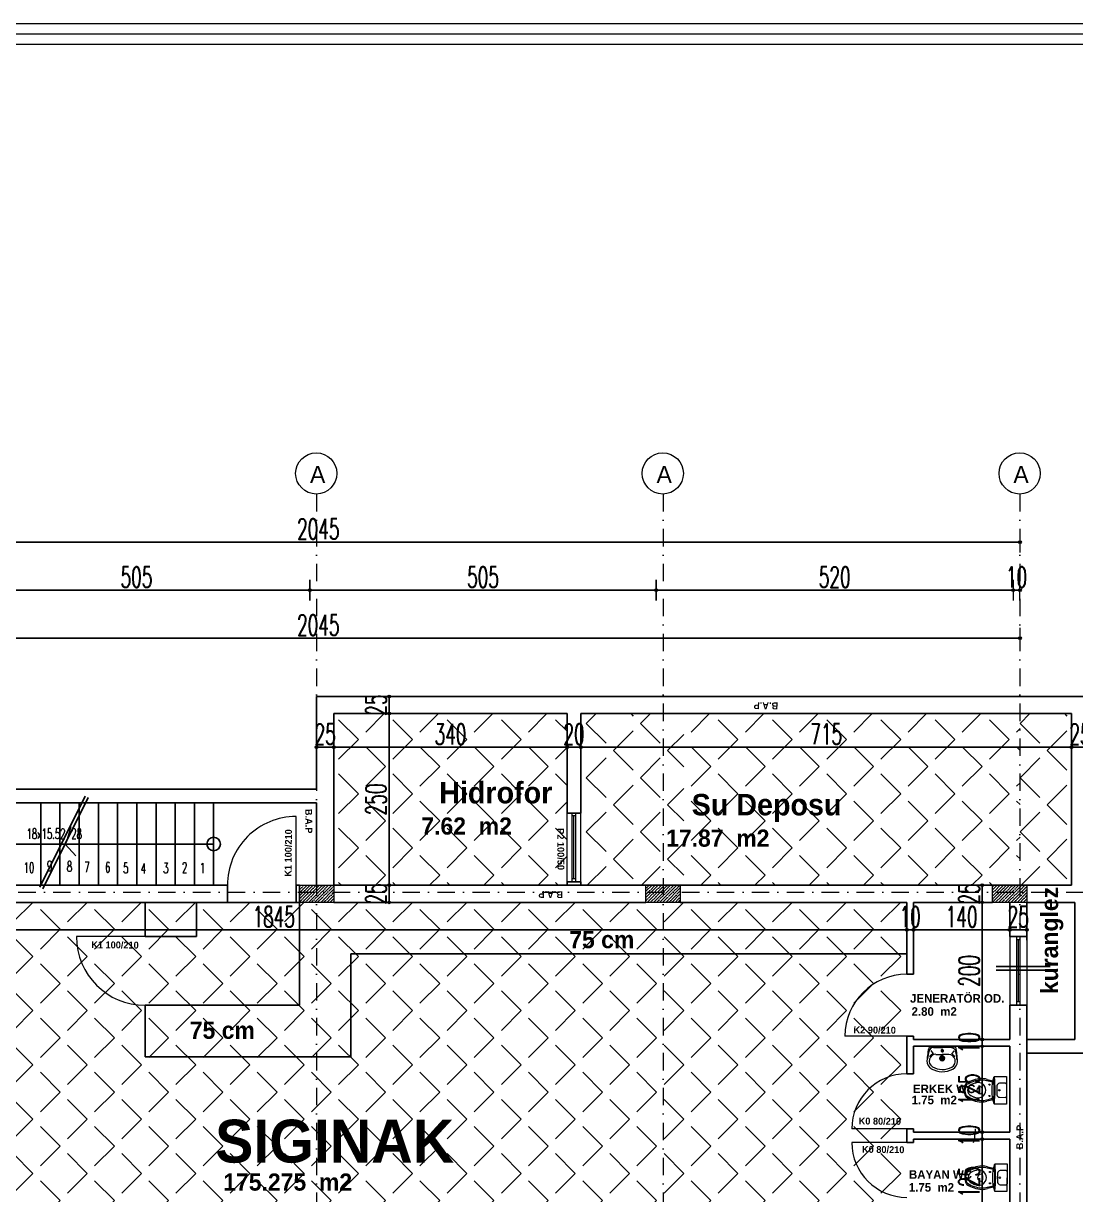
# Model space of a CAD drawing. Header units: millimetres. Extents: x -16104 to 67872, y -88009 to 12107.
# Drawn here: x 61943 to 63476, y -6659 to -4952 of the extents above; entities that cross this region are included whole.
import ezdxf

# ---------------------------------------------------------------- set-up
doc = ezdxf.new("R2010")
doc.units = ezdxf.units.MM
doc.linetypes.add('ACAD_ISO07W100', pattern=[3, 0, -3])
doc.linetypes.add('DASHDOTX2', pattern=[50.8, 25.4, -12.7, 0, -12.7])
doc.layers.get('0').update_dxf_attribs({"color": 241})
for name, color, linetype, lineweight in [('AKS', 1, 'ACAD_ISO07W100', 5), ('akslar', 144, 'Continuous', 20), ('c05', 32, 'Continuous', 13), ('duvar', 123, 'Continuous', 25), ('emsal&kolon', 1, 'Continuous', 5), ('kapı pen. yazısı_nz.', 1, 'Continuous', 25), ('kolon', 1, 'Continuous', 5), ('mahal yazısı_nz.', 6, 'Continuous', 35), ('OLCU', 54, 'Continuous', 13), ('pencere', 5, 'Continuous', 5), ('SıVA', 40, 'Continuous', 9), ('tefriş _ nz.', 21, 'Continuous', 13), ('ÖLÇÜ', 252, 'Continuous', 20)]:
    doc.layers.add(name, color=color, linetype=linetype, lineweight=lineweight)
doc.styles.add('DIM', font='Txttw.shx', dxfattribs={"width": 0.6})
doc.styles.add('kap-pen-yazısı_nz.', font='cityb___.ttf', dxfattribs={"height": 10})
doc.styles.add('mahal iç yazı_nz.', font='cityb___.ttf', dxfattribs={"height": 12.5})
doc.dimstyles.new('50', dxfattribs={"dimscale": 0, "dimtxt": 30, "dimasz": 1, "dimexe": 0, "dimexo": 2, "dimgap": 4, "dimtad": 1, "dimdec": 0, "dimzin": 0, "dimdsep": 46, "dimtxsty": 'DIM', "dimblk1": 'DOT', "dimblk2": 'DOT', "dimsah": 1, "dimcen": 1.5, "dimdle": 3, "dimse1": 1, "dimse2": 1, "dimclrd": 256, "dimclre": 9, "dimclrt": 256, "dimadec": 0, "dimazin": 0, "dimtfac": 0.24, "dimtdec": 0, "dimtix": 1, "dimtmove": 2, "dimatfit": 3, "dimldrblk": 'DOT', "dimfxl": 0, "dimtolj": 1, "dimtzin": 15, "dimarcsym": 0})
pattern_1 = [(45, (-3506.1825, -11974.452), (-4.49012806, 4.49012806), []), (45, (-3501.6924, -11974.452), (-4.49012806, 4.49012806), [7.9375, -1.5875, 0, -1.5875])]
pattern_2 = [(135, (0, -17059.605), (-39.513127, -39.513127), [40.64, -15.24]), (225, (0, -17059.605), (39.513127, -39.513127), [40.64, -15.24])]

# ---------------------------------------------------------------- blocks, each defined once
blk = doc.blocks.new('DOT')
for p, q in [((-2, 0), (0, 0)), ((0, 15), (0, -15)), ((2, 0), (0, 0))]:
    blk.add_line(p, q)
blk.add_circle((0, 0), 2)
blk = doc.blocks.new('*D8423')
at = {"layer": 'Defpoints', "color": 0, "transparency": 16777216}
for p in [(61349.9, -5848.2), (63394.9, -5848.2), (63394.9, -5848.2)]:
    blk.add_point(p, dxfattribs=at)
at = {"layer": 'SıVA', "lineweight": -2, "transparency": 16777216}
blk.add_line((61350.9, -5848.2), (63393.9, -5848.2), dxfattribs=at)
at = {"layer": 'SıVA', "lineweight": -2, "transparency": 16777216, "rotation": 180}
blk.add_blockref('DOT', (61349.9, -5848.2), dxfattribs=at)
at = {"layer": 'SıVA', "lineweight": -2, "transparency": 16777216}
blk.add_blockref('DOT', (63394.9, -5848.2), dxfattribs=at)
at = {"layer": 'SıVA', "transparency": 16777216, "insert": (62372.4, -5829.2), "char_height": 30, "attachment_point": 5, "style": 'DIM'}
blk.add_mtext('\\A1;2045', dxfattribs=at)
blk = doc.blocks.new('*D8425')
at = {"layer": 'Defpoints', "color": 0, "transparency": 16777216}
for p in [(61854.9, -5778.2), (62359.9, -5778.2), (62359.9, -5778.2)]:
    blk.add_point(p, dxfattribs=at)
at = {"layer": 'SıVA', "lineweight": -2, "transparency": 16777216}
blk.add_line((61855.9, -5778.2), (62358.9, -5778.2), dxfattribs=at)
at = {"layer": 'SıVA', "lineweight": -2, "transparency": 16777216, "rotation": 180}
blk.add_blockref('DOT', (61854.9, -5778.2), dxfattribs=at)
at = {"layer": 'SıVA', "lineweight": -2, "transparency": 16777216}
blk.add_blockref('DOT', (62359.9, -5778.2), dxfattribs=at)
at = {"layer": 'SıVA', "transparency": 16777216, "insert": (62107.4, -5759.2), "char_height": 30, "attachment_point": 5, "style": 'DIM'}
blk.add_mtext('\\A1;505', dxfattribs=at)
blk = doc.blocks.new('*D8426')
at = {"layer": 'Defpoints', "color": 0, "transparency": 16777216}
for p in [(63384.9, -5778.2), (63394.9, -5778.2), (63394.9, -5778.2)]:
    blk.add_point(p, dxfattribs=at)
at = {"layer": 'SıVA', "lineweight": -2, "transparency": 16777216}
for p, q in [((63383.9, -5778.2), (63382.9, -5778.2)), ((63384.9, -5778.2), (63394.9, -5778.2)), ((63395.9, -5778.2), (63396.9, -5778.2))]:
    blk.add_line(p, q, dxfattribs=at)
blk.add_blockref('DOT', (63384.9, -5778.2), dxfattribs=at)
at = {"layer": 'SıVA', "lineweight": -2, "transparency": 16777216, "rotation": 180}
blk.add_blockref('DOT', (63394.9, -5778.2), dxfattribs=at)
at = {"layer": 'SıVA', "transparency": 16777216, "insert": (63389.9, -5759.2), "char_height": 30, "attachment_point": 5, "style": 'DIM'}
blk.add_mtext('\\A1;10', dxfattribs=at)
blk = doc.blocks.new('*D8428')
at = {"layer": 'Defpoints', "color": 0, "transparency": 16777216}
for p in [(61349.9, -5708.2), (63394.9, -5708.2), (63394.9, -5708.2)]:
    blk.add_point(p, dxfattribs=at)
at = {"layer": 'SıVA', "lineweight": -2, "transparency": 16777216}
blk.add_line((61350.9, -5708.2), (63393.9, -5708.2), dxfattribs=at)
at = {"layer": 'SıVA', "lineweight": -2, "transparency": 16777216, "rotation": 180}
blk.add_blockref('DOT', (61349.9, -5708.2), dxfattribs=at)
at = {"layer": 'SıVA', "lineweight": -2, "transparency": 16777216}
blk.add_blockref('DOT', (63394.9, -5708.2), dxfattribs=at)
at = {"layer": 'SıVA', "transparency": 16777216, "insert": (62372.4, -5689.2), "char_height": 30, "attachment_point": 5, "style": 'DIM'}
blk.add_mtext('\\A1;2045', dxfattribs=at)
blk = doc.blocks.new('*D8440')
at = {"layer": 'Defpoints', "color": 0, "transparency": 16777216}
for p in [(61384.9, -6258.2), (63229.9, -6273.2), (63229.9, -6273.2)]:
    blk.add_point(p, dxfattribs=at)
at = {"layer": 'SıVA', "lineweight": -2, "transparency": 16777216}
blk.add_line((61385.9, -6273.2), (63228.9, -6273.2), dxfattribs=at)
at = {"layer": 'SıVA', "lineweight": -2, "transparency": 16777216, "rotation": 180}
blk.add_blockref('DOT', (61384.9, -6273.2), dxfattribs=at)
at = {"layer": 'SıVA', "lineweight": -2, "transparency": 16777216}
blk.add_blockref('DOT', (63229.9, -6273.2), dxfattribs=at)
at = {"layer": 'SıVA', "transparency": 16777216, "insert": (62307.4, -6254.2), "char_height": 30, "attachment_point": 5, "style": 'DIM'}
blk.add_mtext('\\A1;1845', dxfattribs=at)
blk = doc.blocks.new('*D8448')
at = {"layer": 'Defpoints', "color": 0, "transparency": 16777216}
for p in [(63339.9, -6208.2), (63339.9, -6208.2), (63339.9, -6233.2)]:
    blk.add_point(p, dxfattribs=at)
at = {"layer": 'SıVA', "lineweight": -2, "transparency": 16777216}
for p, q in [((63339.9, -6207.2), (63339.9, -6206.2)), ((63339.9, -6233.2), (63339.9, -6208.2)), ((63339.9, -6234.2), (63339.9, -6235.2))]:
    blk.add_line(p, q, dxfattribs=at)
for p, rotation in [((63339.9, -6208.2), 270), ((63339.9, -6233.2), 90)]:
    blk.add_blockref('DOT', p, dxfattribs=dict(at, rotation=rotation))
at = {"layer": 'SıVA', "transparency": 16777216, "insert": (63320.9, -6220.7), "char_height": 30, "attachment_point": 5, "rotation": 90, "style": 'DIM'}
blk.add_mtext('\\A1;25', dxfattribs=at)
blk = doc.blocks.new('*D8449')
at = {"layer": 'Defpoints', "color": 0, "transparency": 16777216}
for p in [(63239.9, -6273.2), (63379.9, -6273.2), (63379.9, -6273.2)]:
    blk.add_point(p, dxfattribs=at)
at = {"layer": 'SıVA', "lineweight": -2, "transparency": 16777216}
blk.add_line((63240.9, -6273.2), (63378.9, -6273.2), dxfattribs=at)
at = {"layer": 'SıVA', "lineweight": -2, "transparency": 16777216, "rotation": 180}
blk.add_blockref('DOT', (63239.9, -6273.2), dxfattribs=at)
at = {"layer": 'SıVA', "lineweight": -2, "transparency": 16777216}
blk.add_blockref('DOT', (63379.9, -6273.2), dxfattribs=at)
at = {"layer": 'SıVA', "transparency": 16777216, "insert": (63309.9, -6254.2), "char_height": 30, "attachment_point": 5, "style": 'DIM'}
blk.add_mtext('\\A1;140', dxfattribs=at)
blk = doc.blocks.new('*D8450')
at = {"layer": 'Defpoints', "color": 0, "transparency": 16777216}
for p in [(63339.9, -6233.2), (63339.9, -6433), (63372.6, -6433)]:
    blk.add_point(p, dxfattribs=at)
at = {"layer": 'SıVA', "lineweight": -2, "transparency": 16777216}
blk.add_line((63339.9, -6234.2), (63339.9, -6432), dxfattribs=at)
for p, rotation in [((63339.9, -6233.2), 90), ((63339.9, -6433), 270)]:
    blk.add_blockref('DOT', p, dxfattribs=dict(at, rotation=rotation))
at = {"layer": 'SıVA', "transparency": 16777216, "insert": (63320.9, -6333.1), "char_height": 30, "attachment_point": 5, "rotation": 90, "style": 'DIM'}
blk.add_mtext('\\A1;200', dxfattribs=at)
blk = doc.blocks.new('*D8451')
at = {"layer": 'Defpoints', "color": 0, "transparency": 16777216}
for p in [(63339.9, -6433), (63339.9, -6443), (63372.6, -6443)]:
    blk.add_point(p, dxfattribs=at)
at = {"layer": 'SıVA', "lineweight": -2, "transparency": 16777216}
for p, q in [((63339.9, -6432), (63339.9, -6431)), ((63339.9, -6433), (63339.9, -6443)), ((63339.9, -6444), (63339.9, -6445))]:
    blk.add_line(p, q, dxfattribs=at)
for p, rotation in [((63339.9, -6433), 270), ((63339.9, -6443), 90)]:
    blk.add_blockref('DOT', p, dxfattribs=dict(at, rotation=rotation))
at = {"layer": 'SıVA', "transparency": 16777216, "insert": (63320.9, -6438), "char_height": 30, "attachment_point": 5, "rotation": 90, "style": 'DIM'}
blk.add_mtext('\\A1;10', dxfattribs=at)
blk = doc.blocks.new('*D8452')
at = {"layer": 'Defpoints', "color": 0, "transparency": 16777216}
for p in [(63339.9, -6443), (63339.9, -6568.1), (63339.9, -6568.1)]:
    blk.add_point(p, dxfattribs=at)
at = {"layer": 'SıVA', "lineweight": -2, "transparency": 16777216}
blk.add_line((63339.9, -6444), (63339.9, -6567.1), dxfattribs=at)
for p, rotation in [((63339.9, -6443), 90), ((63339.9, -6568.1), 270)]:
    blk.add_blockref('DOT', p, dxfattribs=dict(at, rotation=rotation))
at = {"layer": 'SıVA', "transparency": 16777216, "insert": (63320.9, -6505.6), "char_height": 30, "attachment_point": 5, "rotation": 90, "style": 'DIM'}
blk.add_mtext('\\A1;125', dxfattribs=at)
blk = doc.blocks.new('*D8453')
at = {"layer": 'Defpoints', "color": 0, "transparency": 16777216}
for p in [(63339.9, -6568.1), (63339.9, -6578.1), (63372.6, -6578.1)]:
    blk.add_point(p, dxfattribs=at)
at = {"layer": 'SıVA', "lineweight": -2, "transparency": 16777216}
for p, q in [((63339.9, -6567.1), (63339.9, -6566.1)), ((63339.9, -6568.1), (63339.9, -6578.1)), ((63339.9, -6579.1), (63339.9, -6580.1))]:
    blk.add_line(p, q, dxfattribs=at)
for p, rotation in [((63339.9, -6568.1), 270), ((63339.9, -6578.1), 90)]:
    blk.add_blockref('DOT', p, dxfattribs=dict(at, rotation=rotation))
at = {"layer": 'SıVA', "transparency": 16777216, "insert": (63320.9, -6573.1), "char_height": 30, "attachment_point": 5, "rotation": 90, "style": 'DIM'}
blk.add_mtext('\\A1;10', dxfattribs=at)
blk = doc.blocks.new('*D8454')
at = {"layer": 'Defpoints', "color": 0, "transparency": 16777216}
for p in [(63339.9, -6578.1), (63339.9, -6703.2), (63339.9, -6703.2)]:
    blk.add_point(p, dxfattribs=at)
at = {"layer": 'SıVA', "lineweight": -2, "transparency": 16777216}
blk.add_line((63339.9, -6579.1), (63339.9, -6702.2), dxfattribs=at)
for p, rotation in [((63339.9, -6578.1), 90), ((63339.9, -6703.2), 270)]:
    blk.add_blockref('DOT', p, dxfattribs=dict(at, rotation=rotation))
at = {"layer": 'SıVA', "transparency": 16777216, "insert": (63320.9, -6640.6), "char_height": 30, "attachment_point": 5, "rotation": 90, "style": 'DIM'}
blk.add_mtext('\\A1;125', dxfattribs=at)
blk = doc.blocks.new('20')
at = {"layer": 'tefriş _ nz.'}
for p, q in [((-1695.8, 84.6), (-1657.1, 84.6)), ((-1693.3, 79.1), (-1689.8, 74.2)), ((-1689.5, 83.6), (-1676.5, 83.6)), ((-1685.8, 73.6), (-1676.5, 73.6)), ((-1678.6, 79.1), (-1676.5, 79.1)), ((-1663.4, 83.6), (-1676.5, 83.6)), ((-1676.5, 77), (-1676.5, 81.2)), ((-1674.3, 79.1), (-1676.5, 79.1)), ((-1667.2, 73.6), (-1676.5, 73.6)), ((-1676.5, 72.4), (-1676.5, 63.9)), ((-1659.6, 79.1), (-1663.2, 74.2)), ((-1680.9, 68.1), (-1676.5, 68.1)), ((-1672, 68.1), (-1676.5, 68.1))]:
    blk.add_line(p, q, dxfattribs=at)
for centre, major_axis, start_param, end_param in [((-1578.9, 57.7), (84.9, 84.9), 2.129634, 2.303897), ((-1623.6, 60.7), (52.6, 52.6), 2.110921, 2.27395), ((-1685.8, 64), (6.85, 6.85), 0.778431, 3.420188), ((-1689.5, 77.2), (4.58, 4.58), 0.785398, 2.110921), ((-1685.8, 64), (7.77, -7.77), 2.837424, 3.323056), ((-1676.5, 68.1), (2.65, -2.65), 2.356194, 5.497787), ((-1676.5, 68.1), (1.63, 1.63), 0.785398, 3.926991), ((-1676.5, 79.1), (1.24, -1.24), 2.356194, 5.497787), ((-1676.5, 79.1), (1.24, -1.24), 5.497787, 8.63938), ((-1676.5, 68.1), (2.65, -2.65), 5.497787, 8.63938), ((-1676.5, 68.1), (1.63, 1.63), 3.926991, 7.068583), ((-1667.1, 64), (6.85, -6.85), 6.00459, 8.646347), ((-1663.4, 77.2), (4.58, -4.58), 1.030672, 2.356194), ((-1667.1, 64), (7.77, 7.77), -0.181463, 0.304169), ((-1774.1, 57.7), (84.9, -84.9), 0.837695, 1.011959), ((-1729.3, 60.7), (52.6, -52.6), 0.867643, 1.030672), ((-1685.8, 64), (9.16, 9.16), 2.356194, 3.415633), ((-1676.5, 80.5), (22.6, 22.6), 3.415633, 3.926991), ((-1676.5, 80.5), (20.3, -20.3), 4.986429, 5.497787), ((-1676.5, 80.5), (20.3, 20.3), 3.926991, 4.438348), ((-1676.5, 80.5), (22.6, -22.6), 5.497787, 6.009145), ((-1667.2, 64), (9.16, -9.16), 6.009145, 7.068583)]:
    blk.add_ellipse(centre, major_axis=major_axis, ratio=1, start_param=start_param, end_param=end_param, dxfattribs=at)
blk = doc.blocks.new('klozet7-U')
at = {"layer": 'tefriş _ nz.', "linetype": 'Continuous'}
for p, q in [((0, 18.2), (0, -18.2)), ((-32.2, -2.5), (-32.2, 2.5)), ((0, 8.3), (0, -8.3))]:
    blk.add_line(p, q, dxfattribs=at)
blk.add_lwpolyline([(-15.6, 18.4), (0, 18.2), (0, -18.2), (-15.6, -18.4, -0.329232), (-16.1, -18.1, -0.158489), (-16.1, 18.1, -0.329232)], format="xyb", close=True, dxfattribs=at)
for points in [[(-17.9, -11.1, 0.02338), (-26.1, -13), (-26.2, -13, -0.087198), (-33.5, -14, -0.119537), (-52.2, -7.9, -0.142116), (-52.8, -7.3, -0.231833), (-52.8, 7.3, -0.142116), (-52.2, 7.9, -0.119537), (-33.5, 14, -0.087198), (-26.2, 13), (-26.1, 13, 0.02338), (-17.9, 11.1, 0.02338)], [(-44.2, -8.5, 0.029763), (-39.8, -9.9, 0.347536), (-28.5, -4.8, 0.243968), (-28.5, 4.8, 0.347536), (-39.8, 9.9, 0.029763), (-44.2, 8.5)], [(-17.3, -11.9, 0.110008), (-17.3, 11.8, 0.110008)], [(0, 8.3, 0.414214), (-1, 9.3), (-9, 9.3, 0.414214), (-12.5, 5.8), (-12.5, -5.8, 0.414214), (-9, -9.3), (-1, -9.3, 0.414214), (0, -8.3)]]:
    blk.add_lwpolyline(points, format="xyb", dxfattribs=at)
for points in [[(-44.2, 8.5, 0), (-46.6, 7.5, 0)], [(-44.2, -8.5, 0), (-46.6, -7.5, 0)]]:
    blk.add_polyline3d(points, dxfattribs=at)
for centre, radius in [((-22.5, 7.5), 0.75), ((-9.5, 0), 0.9), ((-22.5, -7.5), 0.75)]:
    blk.add_circle(centre, radius, dxfattribs=at)
for centre, radius, start, end in [((-186.6, 0), 171.6, 354.0371, 5.9629), ((-38, 0), 18, 153.8951, 206.1049), ((-51.4, 6.6), 3.1, 121.5412, 153.8951), ((-30.4, -27.7), 43.3, 94.2449, 121.5412), ((-43.4, 0), 8.1, 113.0212, 180), ((-43.4, 0), 8.1, 180, 246.9788), ((-37.1, 0), 2, 170.4059, 189.5941), ((-34.7, 0.2), 4.33, 81.9402, 178.4657), ((-34.2, 2.5), 2, 0, 90), ((-32.5, -7.3), 22.8, 72.6044, 92.5939), ((-1.8, 99.5), 88.3, 254.3087, 259.6891), ((-17.6, 11.8), 0.25, 12.5843, 168.3652), ((-17.1, 13.7), 0.25, 7.288, 166.4244), ((-124.1, 0), 108.1, 352.712, 7.288), ((-51.4, -6.6), 3.1, 206.1049, 238.4588), ((-30.4, 27.7), 43.3, 238.4588, 265.7551), ((-34.7, -0.2), 4.33, 181.5343, 278.0598), ((-34.2, -2.5), 2, 270, 0), ((-32.5, 7.3), 22.8, 267.4061, 287.3956), ((-1.8, -99.5), 88.3, 100.3109, 105.6913), ((-17.5, -11.8), 0.25, 191.6923, 347.4732), ((-17.1, -13.7), 0.25, 193.5756, 352.712)]:
    blk.add_arc(centre, radius, start, end, dxfattribs=at)
blk = doc.blocks.new('*D8460')
at = {"layer": 'Defpoints', "color": 0, "transparency": 16777216}
for p in [(62359.9, -5778.2), (62864.9, -5778.2), (62864.9, -5778.2)]:
    blk.add_point(p, dxfattribs=at)
at = {"layer": 'SıVA', "lineweight": -2, "transparency": 16777216}
blk.add_line((62360.9, -5778.2), (62863.9, -5778.2), dxfattribs=at)
at = {"layer": 'SıVA', "lineweight": -2, "transparency": 16777216, "rotation": 180}
blk.add_blockref('DOT', (62359.9, -5778.2), dxfattribs=at)
at = {"layer": 'SıVA', "lineweight": -2, "transparency": 16777216}
blk.add_blockref('DOT', (62864.9, -5778.2), dxfattribs=at)
at = {"layer": 'SıVA', "transparency": 16777216, "insert": (62612.4, -5759.2), "char_height": 30, "attachment_point": 5, "style": 'DIM'}
blk.add_mtext('\\A1;505', dxfattribs=at)
blk = doc.blocks.new('*D8461')
at = {"layer": 'Defpoints', "color": 0, "transparency": 16777216}
for p in [(62864.9, -5778.2), (63384.9, -5778.2), (63384.9, -5778.2)]:
    blk.add_point(p, dxfattribs=at)
at = {"layer": 'SıVA', "lineweight": -2, "transparency": 16777216}
blk.add_line((62865.9, -5778.2), (63383.9, -5778.2), dxfattribs=at)
at = {"layer": 'SıVA', "lineweight": -2, "transparency": 16777216, "rotation": 180}
blk.add_blockref('DOT', (62864.9, -5778.2), dxfattribs=at)
at = {"layer": 'SıVA', "lineweight": -2, "transparency": 16777216}
blk.add_blockref('DOT', (63384.9, -5778.2), dxfattribs=at)
at = {"layer": 'SıVA', "transparency": 16777216, "insert": (63124.9, -5759.2), "char_height": 30, "attachment_point": 5, "style": 'DIM'}
blk.add_mtext('\\A1;520', dxfattribs=at)
blk = doc.blocks.new('*D8414')
at = {"layer": 'Defpoints', "color": 0, "transparency": 16777216}
for p in [(62369.9, -5958.2), (62369.9, -6007.2), (62394.9, -6007.2)]:
    blk.add_point(p, dxfattribs=at)
at = {"layer": 'SıVA', "lineweight": -2, "transparency": 16777216}
for p, q in [((62368.9, -6007.2), (62367.9, -6007.2)), ((62394.9, -6007.2), (62369.9, -6007.2)), ((62395.9, -6007.2), (62396.9, -6007.2))]:
    blk.add_line(p, q, dxfattribs=at)
blk.add_blockref('DOT', (62369.9, -6007.2), dxfattribs=at)
at = {"layer": 'SıVA', "lineweight": -2, "transparency": 16777216, "rotation": 180}
blk.add_blockref('DOT', (62394.9, -6007.2), dxfattribs=at)
at = {"layer": 'SıVA', "transparency": 16777216, "insert": (62382.4, -5988.2), "char_height": 30, "attachment_point": 5, "style": 'DIM'}
blk.add_mtext('\\A1;25', dxfattribs=at)
blk = doc.blocks.new('*D8415')
at = {"layer": 'Defpoints', "color": 0, "transparency": 16777216}
for p in [(62394.9, -6007.2), (62735, -6007.2), (62735, -6007.2)]:
    blk.add_point(p, dxfattribs=at)
at = {"layer": 'SıVA', "lineweight": -2, "transparency": 16777216}
blk.add_line((62395.9, -6007.2), (62734, -6007.2), dxfattribs=at)
at = {"layer": 'SıVA', "lineweight": -2, "transparency": 16777216, "rotation": 180}
blk.add_blockref('DOT', (62394.9, -6007.2), dxfattribs=at)
at = {"layer": 'SıVA', "lineweight": -2, "transparency": 16777216}
blk.add_blockref('DOT', (62735, -6007.2), dxfattribs=at)
at = {"layer": 'SıVA', "transparency": 16777216, "insert": (62565, -5988.2), "char_height": 30, "attachment_point": 5, "style": 'DIM'}
blk.add_mtext('\\A1;340', dxfattribs=at)
blk = doc.blocks.new('*D8416')
at = {"layer": 'Defpoints', "color": 0, "transparency": 16777216}
for p in [(62735, -6007.2), (62755, -6007.2), (62755, -6007.2)]:
    blk.add_point(p, dxfattribs=at)
at = {"layer": 'SıVA', "lineweight": -2, "transparency": 16777216}
for p, q in [((62734, -6007.2), (62733, -6007.2)), ((62735, -6007.2), (62755, -6007.2)), ((62756, -6007.2), (62757, -6007.2))]:
    blk.add_line(p, q, dxfattribs=at)
blk.add_blockref('DOT', (62735, -6007.2), dxfattribs=at)
at = {"layer": 'SıVA', "lineweight": -2, "transparency": 16777216, "rotation": 180}
blk.add_blockref('DOT', (62755, -6007.2), dxfattribs=at)
at = {"layer": 'SıVA', "transparency": 16777216, "insert": (62745, -5988.2), "char_height": 30, "attachment_point": 5, "style": 'DIM'}
blk.add_mtext('\\A1;20', dxfattribs=at)
blk = doc.blocks.new('*D8417')
at = {"layer": 'Defpoints', "color": 0, "transparency": 16777216}
for p in [(62755, -6007.2), (63469.9, -6007.2), (63469.9, -6007.2)]:
    blk.add_point(p, dxfattribs=at)
at = {"layer": 'SıVA', "lineweight": -2, "transparency": 16777216}
blk.add_line((62756, -6007.2), (63468.9, -6007.2), dxfattribs=at)
at = {"layer": 'SıVA', "lineweight": -2, "transparency": 16777216, "rotation": 180}
blk.add_blockref('DOT', (62755, -6007.2), dxfattribs=at)
at = {"layer": 'SıVA', "lineweight": -2, "transparency": 16777216}
blk.add_blockref('DOT', (63469.9, -6007.2), dxfattribs=at)
at = {"layer": 'SıVA', "transparency": 16777216, "insert": (63112.5, -5988.2), "char_height": 30, "attachment_point": 5, "style": 'DIM'}
blk.add_mtext('\\A1;715', dxfattribs=at)
blk = doc.blocks.new('*D8418')
at = {"layer": 'Defpoints', "color": 0, "transparency": 16777216}
for p in [(63469.9, -6007.2), (63494.9, -6007.2), (63494.9, -6007.2)]:
    blk.add_point(p, dxfattribs=at)
at = {"layer": 'SıVA', "lineweight": -2, "transparency": 16777216}
for p, q in [((63468.9, -6007.2), (63467.9, -6007.2)), ((63469.9, -6007.2), (63494.9, -6007.2)), ((63495.9, -6007.2), (63496.9, -6007.2))]:
    blk.add_line(p, q, dxfattribs=at)
blk.add_blockref('DOT', (63469.9, -6007.2), dxfattribs=at)
at = {"layer": 'SıVA', "lineweight": -2, "transparency": 16777216, "rotation": 180}
blk.add_blockref('DOT', (63494.9, -6007.2), dxfattribs=at)
at = {"layer": 'SıVA', "transparency": 16777216, "insert": (63482.4, -5988.2), "char_height": 30, "attachment_point": 5, "style": 'DIM'}
blk.add_mtext('\\A1;25', dxfattribs=at)
blk = doc.blocks.new('*D8419')
at = {"layer": 'Defpoints', "color": 0, "transparency": 16777216}
for p in [(62475.5, -5958.2), (62475.5, -5958.2), (62475.5, -6208.2)]:
    blk.add_point(p, dxfattribs=at)
at = {"layer": 'SıVA', "lineweight": -2, "transparency": 16777216}
blk.add_line((62475.5, -6207.2), (62475.5, -5959.2), dxfattribs=at)
for p, rotation in [((62475.5, -5958.2), 90), ((62475.5, -6208.2), 270)]:
    blk.add_blockref('DOT', p, dxfattribs=dict(at, rotation=rotation))
at = {"layer": 'SıVA', "transparency": 16777216, "insert": (62456.5, -6083.2), "char_height": 30, "attachment_point": 5, "rotation": 90, "style": 'DIM'}
blk.add_mtext('\\A1;250', dxfattribs=at)
blk = doc.blocks.new('*D8420')
at = {"layer": 'Defpoints', "color": 0, "transparency": 16777216}
for p in [(62475.5, -5933.2), (62475.5, -5933.2), (62475.5, -5958.2)]:
    blk.add_point(p, dxfattribs=at)
at = {"layer": 'SıVA', "lineweight": -2, "transparency": 16777216}
for p, q in [((62475.5, -5932.2), (62475.5, -5931.2)), ((62475.5, -5958.2), (62475.5, -5933.2)), ((62475.5, -5959.2), (62475.5, -5960.2))]:
    blk.add_line(p, q, dxfattribs=at)
for p, rotation in [((62475.5, -5933.2), 270), ((62475.5, -5958.2), 90)]:
    blk.add_blockref('DOT', p, dxfattribs=dict(at, rotation=rotation))
at = {"layer": 'SıVA', "transparency": 16777216, "insert": (62456.5, -5945.7), "char_height": 30, "attachment_point": 5, "rotation": 90, "style": 'DIM'}
blk.add_mtext('\\A1;25', dxfattribs=at)
blk = doc.blocks.new('*D8465')
at = {"layer": 'Defpoints', "color": 0, "transparency": 16777216}
for p in [(62475.5, -6208.2), (62276.4, -6233.2), (62475.5, -6233.2)]:
    blk.add_point(p, dxfattribs=at)
at = {"layer": 'SıVA', "lineweight": -2, "transparency": 16777216}
for p, q in [((62475.5, -6207.2), (62475.5, -6206.2)), ((62475.5, -6208.2), (62475.5, -6233.2)), ((62475.5, -6234.2), (62475.5, -6235.2))]:
    blk.add_line(p, q, dxfattribs=at)
for p, rotation in [((62475.5, -6208.2), 270), ((62475.5, -6233.2), 90)]:
    blk.add_blockref('DOT', p, dxfattribs=dict(at, rotation=rotation))
at = {"layer": 'SıVA', "transparency": 16777216, "insert": (62456.5, -6220.7), "char_height": 30, "attachment_point": 5, "rotation": 90, "style": 'DIM'}
blk.add_mtext('\\A1;25', dxfattribs=at)
blk = doc.blocks.new('*D8466')
at = {"layer": 'Defpoints', "color": 0, "transparency": 16777216}
for p in [(63379.9, -6273.2), (63404.9, -6273.2), (63404.9, -6273.2)]:
    blk.add_point(p, dxfattribs=at)
at = {"layer": 'SıVA', "lineweight": -2, "transparency": 16777216}
for p, q in [((63378.9, -6273.2), (63377.9, -6273.2)), ((63379.9, -6273.2), (63404.9, -6273.2)), ((63405.9, -6273.2), (63406.9, -6273.2))]:
    blk.add_line(p, q, dxfattribs=at)
blk.add_blockref('DOT', (63379.9, -6273.2), dxfattribs=at)
at = {"layer": 'SıVA', "lineweight": -2, "transparency": 16777216, "rotation": 180}
blk.add_blockref('DOT', (63404.9, -6273.2), dxfattribs=at)
at = {"layer": 'SıVA', "transparency": 16777216, "insert": (63392.4, -6254.2), "char_height": 30, "attachment_point": 5, "style": 'DIM'}
blk.add_mtext('\\A1;25', dxfattribs=at)
blk = doc.blocks.new('*D8422')
at = {"layer": 'Defpoints', "color": 0, "transparency": 16777216}
for p in [(63229.9, -6273.2), (63239.9, -6273.2), (63239.9, -6273.2)]:
    blk.add_point(p, dxfattribs=at)
at = {"layer": 'SıVA', "lineweight": -2, "transparency": 16777216}
for p, q in [((63228.9, -6273.2), (63227.9, -6273.2)), ((63229.9, -6273.2), (63239.9, -6273.2)), ((63240.9, -6273.2), (63241.9, -6273.2))]:
    blk.add_line(p, q, dxfattribs=at)
blk.add_blockref('DOT', (63229.9, -6273.2), dxfattribs=at)
at = {"layer": 'SıVA', "lineweight": -2, "transparency": 16777216, "rotation": 180}
blk.add_blockref('DOT', (63239.9, -6273.2), dxfattribs=at)
at = {"layer": 'SıVA', "transparency": 16777216, "insert": (63234.9, -6254.2), "char_height": 30, "attachment_point": 5, "style": 'DIM'}
blk.add_mtext('\\A1;10', dxfattribs=at)

msp = doc.modelspace()

# ---------------------------------------------------------------- hatches: boundary and pattern name
at = {"layer": 'SıVA'}
h = msp.add_hatch(dxfattribs=at)
h.set_pattern_fill('ANSI35,_O', color=256)
h.set_pattern_definition(pattern_1)
h.paths.add_polyline_path([(62344.9, -6208.2), (62344.9, -6218.2), (62369.9, -6218.2), (62369.9, -6208.2)])
h.paths.add_polyline_path([(62369.9, -6208.2), (62369.9, -6218.2), (62394.9, -6218.2), (62394.9, -6208.2)])
h.paths.add_polyline_path([(62369.9, -6218.2), (62369.9, -6233.2), (62394.9, -6233.2), (62394.9, -6218.2)])
h.paths.add_polyline_path([(62369.9, -6233.2), (62369.9, -6218.2), (62344.9, -6218.2), (62344.9, -6233.2)])
h = msp.add_hatch(dxfattribs=at)
h.set_pattern_fill('ANSI35,_O', color=256)
h.set_pattern_definition(pattern_1)
h.paths.add_polyline_path([(62874.9, -6208.2), (62874.9, -6218.2), (62899.9, -6218.2), (62899.9, -6208.2)])
h.paths.add_polyline_path([(62874.9, -6218.2), (62874.9, -6208.2), (62849.9, -6208.2), (62849.9, -6218.2)])
h.paths.add_polyline_path([(62874.9, -6233.2), (62874.9, -6218.2), (62849.9, -6218.2), (62849.9, -6233.2)])
h.paths.add_polyline_path([(62899.9, -6233.2), (62899.9, -6218.2), (62874.9, -6218.2), (62874.9, -6233.2)])
h = msp.add_hatch(dxfattribs=at)
h.set_pattern_fill('ANSI35,_O', color=256)
h.set_pattern_definition(pattern_1)
h.paths.add_polyline_path([(63394.9, -6218.2), (63394.9, -6208.2), (63357.6, -6208.2), (63357.6, -6208.2), (63354.9, -6208.2), (63354.9, -6218.2)])
h.paths.add_polyline_path([(63404.9, -6208.2), (63394.9, -6208.2), (63394.9, -6218.2), (63404.9, -6218.2)])
h.paths.add_polyline_path([(63404.9, -6218.2), (63394.9, -6218.2), (63394.9, -6233.2), (63404.9, -6233.2)])
h.paths.add_polyline_path([(63394.9, -6233.2), (63394.9, -6218.2), (63354.9, -6218.2), (63354.9, -6233.2)])
at = {"layer": 'ÖLÇÜ'}
h = msp.add_hatch(dxfattribs=at)
h.set_pattern_fill('ANGLE,_O', color=256, scale=8, angle=135)
h.set_pattern_definition(pattern_2)
h.paths.add_polyline_path([(62735, -6103.2), (62735, -5958.2), (62394.9, -5958.2), (62394.9, -6208.2), (62735, -6208.2), (62735, -6203.2)])
h.paths.add_polyline_path([(62905, -6208.2), (62905, -5958.2), (63395, -5958.2), (63395, -6208.2)])
h.paths.add_polyline_path([(63083.5, -6048.7), (63141.4, -6048.7), (63141.4, -6003.7), (63083.5, -6003.7)], flags=24)
h.paths.add_polyline_path([(62991.1, -6184.2), (62991.1, -6053.8), (62952.7, -6053.8), (62952.7, -6184.2)], flags=24)
h.paths.add_polyline_path([(62987.3, -6190.1), (62987.3, -6028.2), (63046.4, -6028.2), (63046.4, -6190.1)], flags=24)
h.paths.add_polyline_path([(62360.4, -5965.7), (62404.5, -5965.7), (62404.5, -6010.7), (62360.4, -6010.7)], flags=9)
h.paths.add_polyline_path([(62534.3, -5965.7), (62595.6, -5965.7), (62595.6, -6010.7), (62534.3, -6010.7)], flags=24)
h.paths.add_polyline_path([(62722.9, -5965.7), (62767, -5965.7), (62767, -6010.7), (62722.9, -6010.7)], flags=9)
h.paths.add_polyline_path([(62434, -6113.8), (62434, -6052.6), (62479, -6052.6), (62479, -6113.8)], flags=24)
h.paths.add_polyline_path([(62434, -5967.8), (62434, -5923.6), (62479, -5923.6), (62479, -5967.8)], flags=9)
h.paths.add_polyline_path([(62434, -6242.8), (62434, -6198.6), (62479, -6198.6), (62479, -6242.8)], flags=9)
h.paths.add_polyline_path([(62717, -6122.4), (62717.7, -6194.5), (62734.5, -6194.4), (62733.8, -6122.2)], flags=24)
h.paths.add_polyline_path([(62535.6, -6103.3), (62660.7, -6103.3), (62660.7, -6140.9), (62535.6, -6140.9)], flags=24)
h.paths.add_polyline_path([(62540.8, -6096.9), (62665.5, -6096.9), (62665.5, -6049.9), (62540.8, -6049.9)], flags=24)
h = msp.add_hatch(dxfattribs=at)
h.set_pattern_fill('ANGLE,_O', color=256, scale=8, angle=135)
h.set_pattern_definition([(45, (101999.41, -73342.44), (39.513127, -39.513127), [40.64, -15.24]), (315, (101999.41, -73342.44), (-39.513127, -39.513127), [40.64, -15.24])])
h.paths.add_polyline_path([(63469.9, -5958.2), (63469.9, -6208.2), (63395, -6208.2), (63395, -5958.2)])
h.paths.add_polyline_path([(62905, -5958.2), (62905, -6208.2), (62755, -6208.2), (62755, -6203.2), (62755, -6103.2), (62755, -5958.2)])
h.paths.add_polyline_path([(63460.4, -6048.7), (63504.5, -6048.7), (63504.5, -6003.7), (63460.4, -6003.7)], flags=9)
h.paths.add_polyline_path([(62722.9, -6048.7), (62767, -6048.7), (62767, -6003.7), (62722.9, -6003.7)], flags=9)
h = msp.add_hatch(dxfattribs=at)
h.set_pattern_fill('ANGLE,_O', color=256, scale=8, angle=135)
h.set_pattern_definition(pattern_2)
h.paths.add_polyline_path([(61384.9, -6708.2), (61864.9, -6708.2), (61864.9, -6233.2), (61384.9, -6233.2)])
h.paths.add_polyline_path([(63229.9, -7183.2), (63229.9, -6708.2), (62394.9, -6708.2), (62394.9, -6720.7), (62369.9, -6720.7), (62369.9, -7183.2)])
h.paths.add_polyline_path([(62369.9, -6233.2), (62369.9, -6695.7), (62394.9, -6695.7), (62394.9, -6708.2), (63229.9, -6708.2), (63229.9, -6233.2)])
h.paths.add_polyline_path([(61864.9, -6233.2), (61864.9, -6708.2), (62344.9, -6708.2), (62344.9, -6695.7), (62369.9, -6695.7), (62369.9, -6233.2)])
h.paths.add_polyline_path([(62369.9, -7183.2), (62369.9, -6720.7), (62344.9, -6720.7), (62344.9, -6708.2), (61864.9, -6708.2), (61864.9, -7183.2)])
h.paths.add_polyline_path([(61864.9, -7183.2), (61864.9, -6708.2), (61384.9, -6708.2), (61384.9, -7183.2)])
h.paths.add_polyline_path([(61434.9, -6738.8), (61434.9, -6677.6), (61479.9, -6677.6), (61479.9, -6738.8)], flags=9)
h.paths.add_polyline_path([(61434.9, -6242.8), (61434.9, -6198.6), (61479.9, -6198.6), (61479.9, -6242.8)], flags=9)
h.paths.add_polyline_path([(61350.4, -6231.7), (61394.5, -6231.7), (61394.5, -6276.7), (61350.4, -6276.7)], flags=9)
h.paths.add_polyline_path([(63157, -7017.7), (63228.6, -7018.4), (63228.8, -7001.6), (63157.2, -7000.9)], flags=24)
h.paths.add_polyline_path([(63161.9, -7059), (63233.5, -7059.8), (63233.7, -7043), (63162.1, -7042.2)], flags=9)
h.paths.add_polyline_path([(63153.4, -6737), (63217.9, -6737.7), (63218.1, -6720.8), (63153.5, -6720.2)], flags=24)
h.paths.add_polyline_path([(62434, -6242.8), (62434, -6198.6), (62479, -6198.6), (62479, -6242.8)], flags=9)
h.paths.add_polyline_path([(62227.6, -6622.1), (62396, -6622.1), (62396, -6659.8), (62227.6, -6659.8)], flags=9)
h.paths.add_polyline_path([(62205.9, -6629.4), (62470.5, -6629.4), (62470.5, -6533.2), (62205.9, -6533.2)], flags=9)
h.paths.add_polyline_path([(63157, -6560.1), (63228.6, -6560.8), (63228.8, -6544), (63157.2, -6543.3)], flags=24)
h.paths.add_polyline_path([(63161.9, -6601.5), (63233.5, -6602.2), (63233.7, -6585.4), (63162.1, -6584.6)], flags=9)
h.paths.add_polyline_path([(63149.4, -6427.3), (63218.2, -6428), (63218.4, -6411.2), (63149.6, -6410.5)], flags=24)
h.paths.add_polyline_path([(62269.9, -6231.7), (62344.9, -6231.7), (62344.9, -6276.7), (62269.9, -6276.7)], flags=9)

# ---------------------------------------------------------------- linework, layer by layer
for p, q in [((62032.6, -6078.3), (61966.4, -6211.2)), ((62037.1, -6080.5), (61970.9, -6213.4)), ((62219.9, -6148.2), (61743.9, -6148.2)), ((62003.4, -6148.2), (62019.2, -6165.4)), ((62239.9, -6233.2), (62239.9, -6208.2)), ((62339.9, -6233.2), (62339.9, -6208.2)), ((62344.9, -6233.2), (62344.9, -6208.2)), ((62735, -6203.2), (62735, -6208.2)), ((62755, -6203.2), (62755, -6208.2)), ((62239.9, -6233.2), (62339.9, -6233.2)), ((63360.3, -6326.8), (63438.9, -6326.8)), ((63360.3, -6331.8), (63438.9, -6331.8))]:
    msp.add_line(p, q)
msp.add_circle((62219.9, -6148.2), 9.94)
at = {"layer": 'AKS', "linetype": 'ByBlock'}
for centre in [(62369.4, -5608.2), (62874.4, -5608.2), (63394.4, -5608.2)]:
    msp.add_circle(centre, 30, dxfattribs=at)
at = {"layer": 'akslar', "linetype": 'DASHDOTX2'}
for p, q in [((62369.9, -5638.2), (62369.9, -7548.2)), ((62874.9, -5638.2), (62874.9, -7548.2)), ((63394.9, -5638.2), (63394.9, -7548.2)), ((61069.9, -6218.2), (63774.9, -6218.2))]:
    msp.add_line(p, q, dxfattribs=at)
at = {"layer": 'c05'}
for points in [[(64268.8, -8120), (64268.8, -8330.3), (60738.5, -8330.3), (60738.5, -4952.5), (64268.8, -4952.5), (64268.8, -6808.6)], [(64268.8, -8120), (64268.8, -8330.3), (60738.5, -8330.3), (60738.5, -4952.5), (64268.8, -4952.5), (64268.8, -6808.6)], [(64253.8, -8120), (64253.8, -8315.3), (60753.5, -8315.3), (60753.5, -4967.5), (64253.8, -4967.5), (64253.8, -6808.6)], [(64238.8, -8120), (64238.8, -8300.3), (60768.5, -8300.3), (60768.5, -4982.5), (64238.8, -4982.5), (64238.8, -6808.6)]]:
    msp.add_lwpolyline(points, dxfattribs=at)
at = {"layer": 'duvar'}
for p, q in [((63494.9, -5933.2), (62369.9, -5933.2)), ((62369.9, -6068.2), (62369.9, -5933.2)), ((62735, -5958.2), (62394.9, -5958.2)), ((62394.9, -6208.2), (62394.9, -5958.2)), ((62735, -6103.2), (62735, -5958.2)), ((63469.9, -5958.2), (62755, -5958.2)), ((62755, -6103.2), (62755, -5958.2)), ((63469.9, -6208.2), (63469.9, -5958.2)), ((61743.9, -6068.2), (62369.9, -6068.2)), ((61743.9, -6088.2), (62369.9, -6088.2)), ((61967.9, -6208.2), (61967.9, -6088.2)), ((61995.9, -6208.2), (61995.9, -6088.2)), ((62023.9, -6208.2), (62023.9, -6088.2)), ((62051.9, -6208.2), (62051.9, -6088.2)), ((62079.9, -6208.2), (62079.9, -6088.2)), ((62107.9, -6208.2), (62107.9, -6088.2)), ((62135.9, -6208.2), (62135.9, -6088.2)), ((62163.9, -6208.2), (62163.9, -6088.2)), ((62191.9, -6208.2), (62191.9, -6088.2)), ((62219.9, -6208.2), (62219.9, -6088.2)), ((62369.9, -6208.2), (62369.9, -6088.2)), ((62755, -6103.2), (62735, -6103.2)), ((61889.9, -6208.2), (62239.9, -6208.2)), ((62339.9, -6208.2), (62344.9, -6208.2)), ((62340, -6208.2), (62344.9, -6208.2)), ((62394.9, -6208.2), (62849.9, -6208.2)), ((62394.9, -6208.2), (63354.9, -6208.2)), ((62435, -6208.2), (62405, -6208.2)), ((62735, -6208.2), (62435, -6208.2)), ((62755, -6203.2), (62735, -6203.2)), ((63469.9, -6208.2), (62755, -6208.2)), ((63354.9, -6208.2), (63404.9, -6208.2)), ((63354.9, -6208.2), (63379.9, -6208.2)), ((63404.9, -6208.2), (63469.9, -6208.2)), ((61889.9, -6233.2), (62239.9, -6233.2)), ((62119.9, -6233.2), (62119.9, -6283.2)), ((62194.9, -6233.2), (62194.9, -6283.2)), ((62339.9, -6233.2), (62344.9, -6233.2)), ((62344.9, -6233.2), (62344.9, -6383.2)), ((62394.9, -6233.2), (62849.9, -6233.2)), ((62899.9, -6233.2), (63229.9, -6233.2)), ((63224.9, -6233.2), (63229.9, -6233.2)), ((63229.9, -6233.2), (63229.9, -6338)), ((63239.9, -6233.2), (63239.9, -6338)), ((63239.9, -6233.2), (63249.9, -6233.2)), ((63239.9, -6233.2), (63354.9, -6233.2)), ((63379.9, -6283.1), (63379.9, -6233.2)), ((63404.9, -6233.2), (63404.9, -6283.1)), ((63404.9, -6233.2), (63404.9, -6283.1)), ((63404.9, -6233.2), (63474.9, -6233.2)), ((63474.9, -6233.2), (63474.9, -6433)), ((62194.9, -6283.2), (62119.9, -6283.2)), ((63379.9, -6283.1), (63404.9, -6283.1)), ((62419.9, -6308.2), (63229.9, -6308.2)), ((62419.9, -6308.2), (62419.9, -6458.2)), ((63239.9, -6338), (63229.9, -6338)), ((62194.9, -6383.2), (62119.9, -6383.2)), ((62119.9, -6458.2), (62119.9, -6383.2)), ((62194.9, -6383.2), (62344.9, -6383.2)), ((63379.9, -6433), (63379.9, -6383.1)), ((63379.9, -6383.1), (63404.9, -6383.1)), ((63404.9, -6383.1), (63404.9, -6683.2)), ((63229.9, -6428), (63229.9, -6483.1)), ((63239.9, -6428), (63229.9, -6428)), ((63239.9, -6428), (63239.9, -6433)), ((63239.9, -6433), (63359.9, -6433)), ((63239.9, -6433), (63379.9, -6433)), ((63379.9, -6433), (63379.9, -6428)), ((63404.9, -6433), (63474.9, -6433)), ((63239.9, -6443), (63239.9, -6483.1)), ((63239.9, -6443), (63379.9, -6443)), ((63379.9, -6443), (63379.9, -6568.1)), ((63379.9, -6513.1), (63379.9, -6448)), ((62119.9, -6458.2), (62419.9, -6458.2)), ((63404.9, -6453), (63494.9, -6453)), ((63239.9, -6483.1), (63229.9, -6483.1)), ((63229.9, -6563.1), (63229.9, -6583.1)), ((63239.9, -6563.1), (63229.9, -6563.1)), ((63239.9, -6563.1), (63239.9, -6568.1)), ((63379.9, -6568.1), (63239.9, -6568.1)), ((63379.9, -6568.1), (63379.9, -6563.1)), ((63379.9, -6563.1), (63379.9, -6568.1)), ((63404.9, -6563.1), (63404.9, -6628.2)), ((63239.9, -6583.1), (63229.9, -6583.1)), ((63239.9, -6578.1), (63239.9, -6583.1)), ((63379.9, -6578.1), (63239.9, -6578.1)), ((63379.9, -6578.1), (63379.9, -6683.2)), ((63379.9, -6628.2), (63379.9, -6583.1))]:
    msp.add_line(p, q, dxfattribs=at)
at = {"layer": 'emsal&kolon'}
for points in [[(62344.9, -6233.2), (62344.9, -6208.2), (62394.9, -6208.2), (62394.9, -6233.2), (62344.9, -6233.2)], [(62849.9, -6233.2), (62849.9, -6208.2), (62899.9, -6208.2), (62899.9, -6233.2), (62849.9, -6233.2)], [(63354.9, -6233.2), (63354.9, -6208.2), (63404.9, -6208.2), (63404.9, -6233.2), (63354.9, -6233.2)]]:
    msp.add_lwpolyline(points, dxfattribs=at)
at = {"layer": 'kolon'}
for p, q in [((62347.6, -6208.2), (62347.6, -6208.2)), ((63357.6, -6208.2), (63357.6, -6208.2))]:
    msp.add_line(p, q, dxfattribs=at)
at = {"layer": 'pencere'}
for p, q in [((62735, -6203.2), (62735, -6103.2)), ((62742.5, -6203.2), (62742.5, -6103.2)), ((62747.5, -6107.3), (62742.5, -6107.3)), ((62745, -6198.9), (62745, -6107.3)), ((62747.5, -6203.2), (62747.5, -6103.2)), ((62755, -6203.2), (62755, -6103.2)), ((62747.5, -6198.9), (62742.5, -6198.9)), ((63379.9, -6283.1), (63379.9, -6383.1)), ((63389.9, -6283.1), (63389.9, -6383.1)), ((63389.9, -6287.3), (63394.9, -6287.3)), ((63392.4, -6287.3), (63392.4, -6377.9)), ((63394.9, -6283.1), (63394.9, -6383.1)), ((63404.9, -6283.1), (63404.9, -6383.1)), ((63389.9, -6377.9), (63394.9, -6377.9))]:
    msp.add_line(p, q, dxfattribs=at)
at = {"layer": 'SıVA'}
for p, q in [((62340, -6208.2), (62340, -6108.2)), ((63404.9, -6233.2), (63404.9, -6233.2)), ((62119.9, -6283.2), (62019.9, -6283.2)), ((63229.9, -6428), (63139.9, -6428)), ((63229.9, -6563.1), (63149.9, -6563.1)), ((63229.9, -6583.1), (63149.9, -6583.1))]:
    msp.add_line(p, q, dxfattribs=at)
for centre, radius, start, end in [((62339.9, -6208.2), 100, 89.9916, 180), ((62119.9, -6283.2), 100, 180, 270), ((63229.9, -6428), 90, 90, 180), ((63229.9, -6563.1), 80, 90, 180), ((63249.9, -6563.1), 80, 345.5225, 0), ((63229.9, -6583.1), 80, 180, 270)]:
    msp.add_arc(centre, radius, start, end, dxfattribs=at)

# ---------------------------------------------------------------- block references
at = {"layer": 'tefriş _ nz.', "color": 8, "rotation": 359.0291373078024}
msp.add_blockref('20', (64956.7, -6556.9), dxfattribs=at)
at = {"layer": 'tefriş _ nz.', "xscale": 1.100000000012284, "yscale": 1.100000000012284, "zscale": 1.100000000012284, "rotation": 359.9368502738375}
for p in [(63375.1, -6507.1), (63376, -6634.4)]:
    msp.add_blockref('klozet7-U', p, dxfattribs=at)

# ---------------------------------------------------------------- texts
at = {"layer": 'AKS', "char_height": 25, "width": 35.659, "attachment_point": 1}
for insert in [(62360.3, -5597.2), (62865.3, -5597.2), (63385.3, -5597.2)]:
    msp.add_mtext('A', dxfattribs=dict(at, insert=insert))
at = {"layer": 'kapı pen. yazısı_nz.', "style": 'kap-pen-yazısı_nz.'}
for s, rotation, p in [('B.A.P', 179.422, (63042.5, -5942, 0)), ('B.A.P', 270.578, (62353.4, -6097.1, 0)), ('P2 100/50', 270.578, (62720.4, -6125.2, 0)), ('K1 100/210', 89.422, (62333.3, -6195.9, 0)), ('B.A.P', 179.422, (62728.9, -6217, 0)), ('K1 100/210', 359.422, (62041.5, -6299.9, 0)), ('K2 90/210', 359.422, (63152.3, -6424, 0)), ('K0 80/210', 359.422, (63159.8, -6556.8, 0)), ('B.A.P', 89.422, (63399.4, -6593.1, 0)), ('K0 80/210', 359.422, (63164.7, -6598.1, 0))]:
    msp.add_text(s, height=10, rotation=rotation, dxfattribs=at).set_placement(p)
at = {"layer": 'mahal yazısı_nz.', "style": 'mahal iç yazı_nz.'}
for s, height, p in [('Hidrofor', 31.25, (62548.6, -6089)), ('Su Deposu', 31.25, (62916.5, -6106.5)), ('JENERATÖR OD.', 12.5, (63234.7, -6379.4)), ('ERKEK WC', 12.5, (63238.9, -6511.2)), ('SIGINAK', 62.5, (62222, -6612.4)), ('BAYAN WC ', 12.5, (63233.1, -6636))]:
    msp.add_text(s, height=height, dxfattribs=at).set_placement(p)
for s, insert, char_height, width, attachment_point in [('7.62  m2', (62654.5, -6109.5), 25, 230.678, 3), ('17.87  m2', (63029.8, -6127.1), 25, 230.678, 3), ('75 cm', (62738.1, -6275), 25, 230.678, 1), ('2.80  m2', (63236.9, -6386), 12.5, 115.339, 1), ('75 cm', (62185.1, -6407.1), 25, 230.678, 1), ('1.75  m2', (63237, -6515), 12.5, 115.339, 1), ('175.275  m2', (62233.9, -6628.3), 25, 230.678, 1), ('1.75  m2', (63232.9, -6642.3), 12.5, 115.339, 1)]:
    msp.add_mtext(s, dxfattribs=dict(at, insert=insert, char_height=char_height, width=width, attachment_point=attachment_point))
at = {"layer": 'mahal yazısı_nz.', "insert": (63425.4, -6366.8), "char_height": 25, "width": 230.678, "attachment_point": 1, "rotation": 90, "style": 'mahal iç yazı_nz.'}
msp.add_mtext('kuranglez', dxfattribs=at)
at = {"layer": 'OLCU', "char_height": 15, "attachment_point": 5, "style": 'DIM'}
for s, insert in [('\\A1;18x15.52/28', (61987.6, -6135.8)), ('\\A1;10', (61950.8, -6182.5)), ('\\A1;9', (61981, -6180.2)), ('\\A1;8', (62009.8, -6180.9)), ('\\A1;7', (62035.2, -6181.6)), ('\\A1;6', (62065.6, -6182.1)), ('\\A1;5', (62091.8, -6183.2)), ('\\A1;4', (62117.3, -6183.9)), ('\\A1;3', (62150.2, -6183.3)), ('\\A1;2', (62177.6, -6182.6)), ('\\A1;1', (62203.5, -6183.4))]:
    msp.add_mtext(s, dxfattribs=dict(at, insert=insert))

# ---------------------------------------------------------------- dimensions: what is measured, and where the dimension line sits
at = {"layer": 'SıVA'}
for base, p1, p2, picture, middle in [((63394.9, -5708.2), (61349.9, -5708.2), (63394.9, -5708.2), '*D8428', (62372.4, -5689.2)), ((62359.9, -5778.2), (61854.9, -5778.2), (62359.9, -5778.2), '*D8425', (62107.4, -5759.2)), ((62864.9, -5778.2), (62359.9, -5778.2), (62864.9, -5778.2), '*D8460', (62612.4, -5759.2)), ((63384.9, -5778.2), (62864.9, -5778.2), (63384.9, -5778.2), '*D8461', (63124.9, -5759.2)), ((63394.9, -5778.2), (63384.9, -5778.2), (63394.9, -5778.2), '*D8426', (63389.9, -5759.2)), ((63394.9, -5848.2), (61349.9, -5848.2), (63394.9, -5848.2), '*D8423', (62372.4, -5829.2)), ((62369.9, -6007.2), (62394.9, -6007.2), (62369.9, -5958.2), '*D8414', (62382.4, -5988.2)), ((62735, -6007.2), (62394.9, -6007.2), (62735, -6007.2), '*D8415', (62565, -5988.2)), ((62755, -6007.2), (62735, -6007.2), (62755, -6007.2), '*D8416', (62745, -5988.2)), ((63469.9, -6007.2), (62755, -6007.2), (63469.9, -6007.2), '*D8417', (63112.5, -5988.2)), ((63494.9, -6007.2), (63469.9, -6007.2), (63494.9, -6007.2), '*D8418', (63482.4, -5988.2)), ((63229.9, -6273.2), (61384.9, -6258.2), (63229.9, -6273.2), '*D8440', (62307.4, -6254.2)), ((63239.9, -6273.2), (63229.9, -6273.2), (63239.9, -6273.2), '*D8422', (63234.9, -6254.2)), ((63379.9, -6273.2), (63239.9, -6273.2), (63379.9, -6273.2), '*D8449', (63309.9, -6254.2)), ((63404.9, -6273.2), (63379.9, -6273.2), (63404.9, -6273.2), '*D8466', (63392.4, -6254.2))]:
    dim = msp.add_linear_dim(base=base, p1=p1, p2=p2, dimstyle='50', override={"dimscale": 1}, dxfattribs=at)
    dim.commit()
    dim.dimension.update_dxf_attribs({"geometry": picture, "text_midpoint": middle})
for base, p1, p2, picture, middle in [((62475.5, -5933.2), (62475.5, -5958.2), (62475.5, -5933.2), '*D8420', (62456.5, -5945.7)), ((62475.5, -5958.2), (62475.5, -6208.2), (62475.5, -5958.2), '*D8419', (62456.5, -6083.2)), ((62475.5, -6233.2), (62475.5, -6208.2), (62276.4, -6233.2), '*D8465', (62456.5, -6220.7)), ((63339.9, -6208.2), (63339.9, -6233.2), (63339.9, -6208.2), '*D8448', (63320.9, -6220.7)), ((63339.9, -6433), (63339.9, -6233.2), (63372.6, -6433), '*D8450', (63320.9, -6333.1)), ((63339.9, -6443), (63339.9, -6433), (63372.6, -6443), '*D8451', (63320.9, -6438)), ((63339.9, -6568.1), (63339.9, -6443), (63339.9, -6568.1), '*D8452', (63320.9, -6505.6)), ((63339.9, -6578.1), (63339.9, -6568.1), (63372.6, -6578.1), '*D8453', (63320.9, -6573.1)), ((63339.9, -6703.2), (63339.9, -6578.1), (63339.9, -6703.2), '*D8454', (63320.9, -6640.6))]:
    dim = msp.add_linear_dim(base=base, p1=p1, p2=p2, angle=90, dimstyle='50', override={"dimscale": 1}, dxfattribs=at)
    dim.commit()
    dim.dimension.update_dxf_attribs({"geometry": picture, "text_midpoint": middle})

doc.saveas('drawing.dxf')
